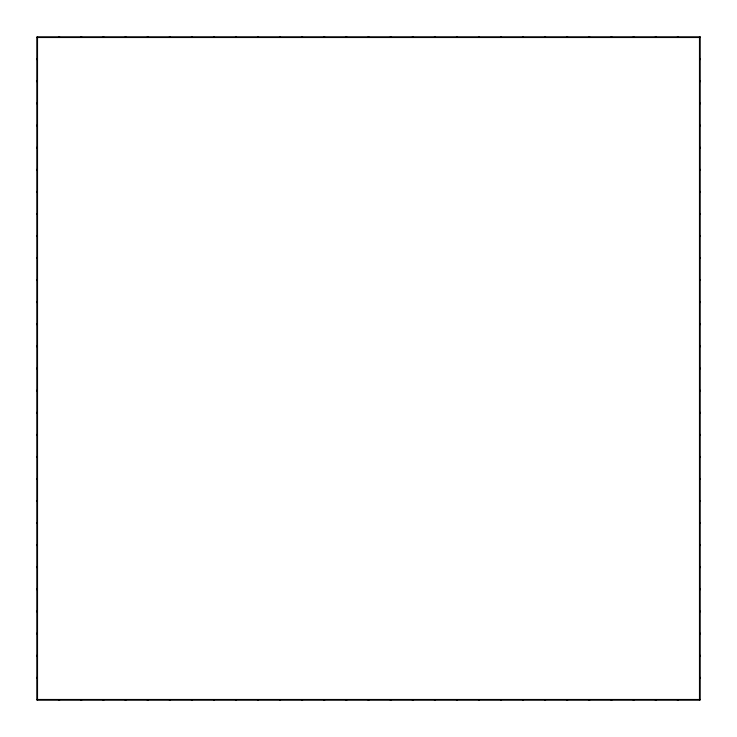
<?xml version="1.0" encoding="UTF-8"?>
<svg xmlns="http://www.w3.org/2000/svg" width="737" height="737" viewBox="0 0 737 737"><rect width="100%" height="100%" fill="white"/><g stroke="black" fill="none" stroke-linecap="round" stroke-linejoin="round"><path stroke-width="1.11" d="M36.85 37.513L700.15 37.513M36.85 58.942L37.513 58.942M699.487 58.942L700.15 58.942M36.85 59.605L37.513 59.605M699.487 59.605L700.15 59.605M36.85 81.024L37.513 81.024M699.487 81.024L700.15 81.024M36.85 81.687L37.513 81.687M699.487 81.687L700.15 81.687M36.85 103.116L37.513 103.116M699.487 103.116L700.15 103.116M36.85 103.779L37.513 103.779M699.487 103.779L700.15 103.779M36.85 125.198L37.513 125.198M699.487 125.198L700.15 125.198M36.85 125.861L37.513 125.861M699.487 125.861L700.15 125.861M36.85 147.289L37.513 147.289M699.487 147.289L700.15 147.289M36.85 147.953L37.513 147.953M699.487 147.953L700.15 147.953M36.85 169.381L37.513 169.381M699.487 169.381L700.15 169.381M36.85 170.044L37.513 170.044M699.487 170.044L700.15 170.044M36.85 191.463L37.513 191.463M699.487 191.463L700.15 191.463M36.85 192.127L37.513 192.127M699.487 192.127L700.15 192.127M36.85 213.555L37.513 213.555M699.487 213.555L700.15 213.555M36.85 214.218L37.513 214.218M699.487 214.218L700.15 214.218M36.85 235.637L37.513 235.637M699.487 235.637L700.15 235.637M36.85 236.301L37.513 236.301M699.487 236.301L700.15 236.301M36.85 257.729L37.513 257.729M699.487 257.729L700.15 257.729M36.85 258.392L37.513 258.392M699.487 258.392L700.15 258.392M36.85 279.82L37.513 279.82M699.487 279.82L700.15 279.82M36.85 280.484L37.513 280.484M699.487 280.484L700.15 280.484M36.85 301.903L37.513 301.903M699.487 301.903L700.15 301.903M36.85 302.566L37.513 302.566M699.487 302.566L700.15 302.566M36.85 323.994L37.513 323.994M699.487 323.994L700.15 323.994M36.85 324.658L37.513 324.658M699.487 324.658L700.15 324.658M36.85 346.077L37.513 346.077M699.487 346.077L700.15 346.077M36.85 346.74L37.513 346.74M699.487 346.74L700.15 346.74M36.85 368.168L37.513 368.168M699.487 368.168L700.15 368.168M36.85 368.832L37.513 368.832M699.487 368.832L700.15 368.832M36.85 390.26L37.513 390.26M699.487 390.26L700.15 390.26M36.85 390.923L37.513 390.923M699.487 390.923L700.15 390.923M36.85 412.342L37.513 412.342M699.487 412.342L700.15 412.342M36.85 413.006L37.513 413.006M699.487 413.006L700.15 413.006M36.85 434.434L37.513 434.434M699.487 434.434L700.15 434.434M36.85 435.097L37.513 435.097M699.487 435.097L700.15 435.097M36.85 456.516L37.513 456.516M699.487 456.516L700.15 456.516M36.85 457.18L37.513 457.18M699.487 457.18L700.15 457.18M36.85 478.608L37.513 478.608M699.487 478.608L700.15 478.608M36.85 479.271L37.513 479.271M699.487 479.271L700.15 479.271M36.85 500.699L37.513 500.699M699.487 500.699L700.15 500.699M36.85 501.363L37.513 501.363M699.487 501.363L700.15 501.363M36.85 522.782L37.513 522.782M699.487 522.782L700.15 522.782M36.85 523.445L37.513 523.445M699.487 523.445L700.15 523.445M36.85 544.873L37.513 544.873M699.487 544.873L700.15 544.873M36.85 545.537L37.513 545.537M699.487 545.537L700.15 545.537M36.85 566.956L37.513 566.956M699.487 566.956L700.15 566.956M36.85 567.619L37.513 567.619M699.487 567.619L700.15 567.619M36.85 589.047L37.513 589.047M699.487 589.047L700.15 589.047M36.85 589.711L37.513 589.711M699.487 589.711L700.15 589.711M36.85 611.139L37.513 611.139M699.487 611.139L700.15 611.139M36.85 611.802L37.513 611.802M699.487 611.802L700.15 611.802M36.85 633.221L37.513 633.221M699.487 633.221L700.15 633.221M36.85 633.884L37.513 633.884M699.487 633.884L700.15 633.884M36.85 655.313L37.513 655.313M699.487 655.313L700.15 655.313M36.85 655.976L37.513 655.976M699.487 655.976L700.15 655.976M36.85 677.395L37.513 677.395M699.487 677.395L700.15 677.395M36.85 678.058L37.513 678.058M699.487 678.058L700.15 678.058M36.85 699.487L700.15 699.487M699.487 36.85L699.487 700.15M678.058 36.85L678.058 37.513M678.058 699.487L678.058 700.15M677.395 36.85L677.395 37.513M677.395 699.487L677.395 700.15M655.976 36.85L655.976 37.513M655.976 699.487L655.976 700.15M655.313 36.85L655.313 37.513M655.313 699.487L655.313 700.15M633.884 36.85L633.884 37.513M633.884 699.487L633.884 700.15M633.221 36.85L633.221 37.513M633.221 699.487L633.221 700.15M611.802 36.85L611.802 37.513M611.802 699.487L611.802 700.15M611.139 36.85L611.139 37.513M611.139 699.487L611.139 700.15M589.711 36.85L589.711 37.513M589.711 699.487L589.711 700.15M589.047 36.85L589.047 37.513M589.047 699.487L589.047 700.15M567.619 36.85L567.619 37.513M567.619 699.487L567.619 700.15M566.956 36.85L566.956 37.513M566.956 699.487L566.956 700.15M545.537 36.85L545.537 37.513M545.537 699.487L545.537 700.15M544.873 36.85L544.873 37.513M544.873 699.487L544.873 700.15M523.445 36.85L523.445 37.513M523.445 699.487L523.445 700.15M522.782 36.85L522.782 37.513M522.782 699.487L522.782 700.15M501.363 36.85L501.363 37.513M501.363 699.487L501.363 700.15M500.699 36.85L500.699 37.513M500.699 699.487L500.699 700.15M479.271 36.85L479.271 37.513M479.271 699.487L479.271 700.15M478.608 36.85L478.608 37.513M478.608 699.487L478.608 700.15M457.18 36.85L457.18 37.513M457.18 699.487L457.18 700.15M456.516 36.85L456.516 37.513M456.516 699.487L456.516 700.15M435.097 36.85L435.097 37.513M435.097 699.487L435.097 700.15M434.434 36.85L434.434 37.513M434.434 699.487L434.434 700.15M413.006 36.85L413.006 37.513M413.006 699.487L413.006 700.15M412.342 36.85L412.342 37.513M412.342 699.487L412.342 700.15M390.923 36.85L390.923 37.513M390.923 699.487L390.923 700.15M390.26 36.85L390.26 37.513M390.26 699.487L390.26 700.15M368.832 36.85L368.832 37.513M368.832 699.487L368.832 700.15M368.168 36.85L368.168 37.513M368.168 699.487L368.168 700.15M346.74 36.85L346.74 37.513M346.74 699.487L346.74 700.15M346.077 36.85L346.077 37.513M346.077 699.487L346.077 700.15M324.658 36.85L324.658 37.513M324.658 699.487L324.658 700.15M323.994 36.85L323.994 37.513M323.994 699.487L323.994 700.15M302.566 36.85L302.566 37.513M302.566 699.487L302.566 700.15M301.903 36.85L301.903 37.513M301.903 699.487L301.903 700.15M280.484 36.85L280.484 37.513M280.484 699.487L280.484 700.15M279.82 36.85L279.82 37.513M279.82 699.487L279.82 700.15M258.392 36.85L258.392 37.513M258.392 699.487L258.392 700.15M257.729 36.85L257.729 37.513M257.729 699.487L257.729 700.15M236.301 36.85L236.301 37.513M236.301 699.487L236.301 700.15M235.637 36.85L235.637 37.513M235.637 699.487L235.637 700.15M214.218 36.85L214.218 37.513M214.218 699.487L214.218 700.15M213.555 36.85L213.555 37.513M213.555 699.487L213.555 700.15M192.127 36.85L192.127 37.513M192.127 699.487L192.127 700.15M191.463 36.85L191.463 37.513M191.463 699.487L191.463 700.15M170.044 36.85L170.044 37.513M170.044 699.487L170.044 700.15M169.381 36.85L169.381 37.513M169.381 699.487L169.381 700.15M147.953 36.85L147.953 37.513M147.953 699.487L147.953 700.15M147.289 36.85L147.289 37.513M147.289 699.487L147.289 700.15M125.861 36.85L125.861 37.513M125.861 699.487L125.861 700.15M125.198 36.85L125.198 37.513M125.198 699.487L125.198 700.15M103.779 36.85L103.779 37.513M103.779 699.487L103.779 700.15M103.116 36.85L103.116 37.513M103.116 699.487L103.116 700.15M81.687 36.85L81.687 37.513M81.687 699.487L81.687 700.15M81.024 36.85L81.024 37.513M81.024 699.487L81.024 700.15M59.605 36.85L59.605 37.513M59.605 699.487L59.605 700.15M58.942 36.85L58.942 37.513M58.942 699.487L58.942 700.15M37.513 36.85L37.513 700.15M700.15 36.85L36.85 36.85L36.85 700.15L700.15 700.15L700.15 36.85"/></g></svg>
